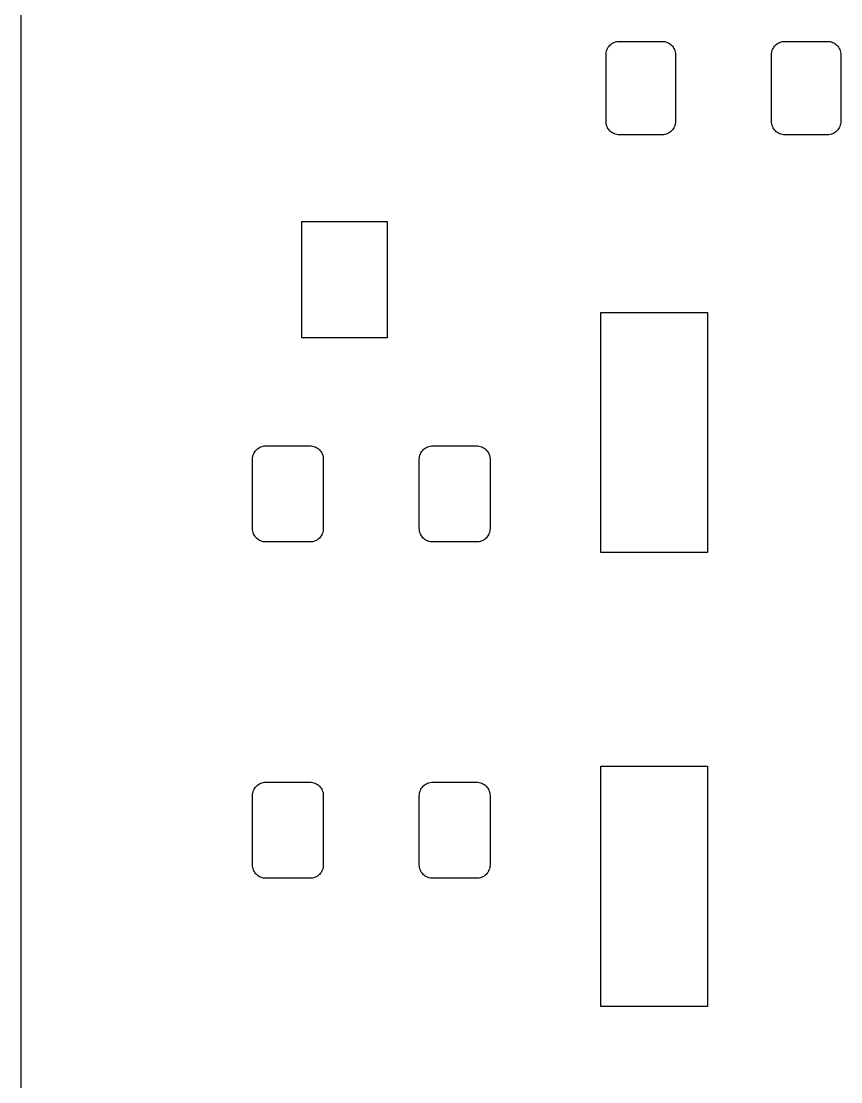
# Model space of a CAD drawing. Extents: x 0 to 61, y 0 to 68.6.
# Drawn here: x 0.02 to 15.39, y 30.87 to 50.74 of the extents above; entities that cross this region are included whole.
import ezdxf

# ---------------------------------------------------------------- set-up
doc = ezdxf.new("R2010")
doc.units = 0
doc.layers.add('Layer_1', color=7, linetype='CONTINUOUS')

msp = doc.modelspace()

# ---------------------------------------------------------------- linework, layer by layer
at = {"layer": 'Layer_1', "color": 7}
msp.add_line((0.02496, 3.125776), (0.02496, 65.505666), dxfattribs=at)
at = {"layer": 'Layer_1', "color": 1}
for p, q in [((11.029236, 50.248742), (11.043841, 50.268453)), ((11.043841, 50.268453), (11.060326, 50.286639)), ((11.060326, 50.286639), (11.078512, 50.303099)), ((11.078512, 50.303099), (11.098222, 50.317729)), ((11.098222, 50.317729), (11.119254, 50.330327)), ((11.119254, 50.330327), (11.141428, 50.340818)), ((11.141428, 50.340818), (11.164542, 50.349098)), ((11.164542, 50.349098), (11.188342, 50.355042)), ((11.188342, 50.355042), (11.212599, 50.358648)), ((11.212599, 50.358648), (11.23711, 50.359868)), ((11.23711, 50.359868), (12.037109, 50.359868)), ((12.037109, 50.359868), (12.06162, 50.358648)), ((12.06162, 50.358648), (12.085877, 50.355042)), ((12.085877, 50.355042), (12.109676, 50.349098)), ((12.109676, 50.349098), (12.13279, 50.340818)), ((12.13279, 50.340818), (12.154965, 50.330327)), ((12.154965, 50.330327), (12.175996, 50.317729)), ((12.175996, 50.317729), (12.195706, 50.303099)), ((12.195706, 50.303099), (12.213893, 50.286639)), ((12.213893, 50.286639), (12.230352, 50.268453)), ((12.230352, 50.268453), (12.244982, 50.248742)), ((14.129231, 50.248742), (14.143862, 50.268453)), ((14.143862, 50.268453), (14.160321, 50.286639)), ((14.160321, 50.286639), (14.178507, 50.303099)), ((14.178507, 50.303099), (14.198218, 50.317729)), ((14.198218, 50.317729), (14.219249, 50.330327)), ((14.219249, 50.330327), (14.241449, 50.340818)), ((14.241449, 50.340818), (14.264537, 50.349098)), ((14.264537, 50.349098), (14.288337, 50.355042)), ((14.288337, 50.355042), (14.312594, 50.358648)), ((14.312594, 50.358648), (14.337105, 50.359868)), ((14.337105, 50.359868), (15.137104, 50.359868)), ((15.137104, 50.359868), (15.161615, 50.358648)), ((15.161615, 50.358648), (15.185872, 50.355042)), ((15.185872, 50.355042), (15.209672, 50.349098)), ((15.209672, 50.349098), (15.232786, 50.340818)), ((15.232786, 50.340818), (15.25496, 50.330327)), ((15.25496, 50.330327), (15.275991, 50.317729)), ((15.275991, 50.317729), (15.295702, 50.303099)), ((15.295702, 50.303099), (15.313888, 50.286639)), ((15.313888, 50.286639), (15.330373, 50.268453)), ((15.330373, 50.268453), (15.344978, 50.248742)), ((10.987097, 50.109855), (10.988317, 50.134366)), ((10.987097, 48.859844), (10.987097, 50.109855)), ((10.988317, 50.134366), (10.991898, 50.158623)), ((10.991898, 50.158623), (10.997867, 50.182423)), ((10.997867, 50.182423), (11.006147, 50.205537)), ((11.006147, 50.205537), (11.016638, 50.227711)), ((11.016638, 50.227711), (11.029236, 50.248742)), ((12.244982, 50.248742), (12.257581, 50.227711)), ((12.257581, 50.227711), (12.268071, 50.205537)), ((12.268071, 50.205537), (12.276351, 50.182423)), ((12.276351, 50.182423), (12.282295, 50.158623)), ((12.282295, 50.158623), (12.285902, 50.134366)), ((12.285902, 50.134366), (12.287095, 50.109855)), ((12.287095, 50.109855), (12.287095, 48.859844)), ((14.087118, 50.109855), (14.088312, 50.134366)), ((14.087118, 48.859844), (14.087118, 50.109855)), ((14.088312, 50.134366), (14.091919, 50.158623)), ((14.091919, 50.158623), (14.097862, 50.182423)), ((14.097862, 50.182423), (14.106143, 50.205537)), ((14.106143, 50.205537), (14.116633, 50.227711)), ((14.116633, 50.227711), (14.129231, 50.248742)), ((15.344978, 50.248742), (15.357576, 50.227711)), ((15.357576, 50.227711), (15.368066, 50.205537)), ((15.368066, 50.205537), (15.376347, 50.182423)), ((15.376347, 50.182423), (15.382316, 50.158623)), ((15.382316, 50.158623), (15.385897, 50.134366)), ((15.385897, 50.134366), (15.387116, 50.109855)), ((15.387116, 50.109855), (15.387116, 48.859844)), ((10.988317, 48.835359), (10.987097, 48.859844)), ((10.991898, 48.811076), (10.988317, 48.835359)), ((10.997867, 48.787277), (10.991898, 48.811076)), ((11.006147, 48.764188), (10.997867, 48.787277)), ((11.016638, 48.742014), (11.006147, 48.764188)), ((11.029236, 48.720957), (11.016638, 48.742014)), ((11.043841, 48.701247), (11.029236, 48.720957)), ((11.060326, 48.683086), (11.043841, 48.701247)), ((11.078512, 48.666601), (11.060326, 48.683086)), ((11.098222, 48.651996), (11.078512, 48.666601)), ((12.195706, 48.666601), (12.175996, 48.651996)), ((12.213893, 48.683086), (12.195706, 48.666601)), ((12.230352, 48.701247), (12.213893, 48.683086)), ((12.244982, 48.720957), (12.230352, 48.701247)), ((12.257581, 48.742014), (12.244982, 48.720957)), ((12.268071, 48.764188), (12.257581, 48.742014)), ((12.276351, 48.787277), (12.268071, 48.764188)), ((12.282295, 48.811076), (12.276351, 48.787277)), ((12.285902, 48.835359), (12.282295, 48.811076)), ((12.287095, 48.859844), (12.285902, 48.835359)), ((14.088312, 48.835359), (14.087118, 48.859844)), ((14.091919, 48.811076), (14.088312, 48.835359)), ((14.097862, 48.787277), (14.091919, 48.811076)), ((14.106143, 48.764188), (14.097862, 48.787277)), ((14.116633, 48.742014), (14.106143, 48.764188)), ((14.129231, 48.720957), (14.116633, 48.742014)), ((14.143862, 48.701247), (14.129231, 48.720957)), ((14.160321, 48.683086), (14.143862, 48.701247)), ((14.178507, 48.666601), (14.160321, 48.683086)), ((14.198218, 48.651996), (14.178507, 48.666601)), ((15.295702, 48.666601), (15.275991, 48.651996)), ((15.313888, 48.683086), (15.295702, 48.666601)), ((15.330373, 48.701247), (15.313888, 48.683086)), ((15.344978, 48.720957), (15.330373, 48.701247)), ((15.357576, 48.742014), (15.344978, 48.720957)), ((15.368066, 48.764188), (15.357576, 48.742014)), ((15.376347, 48.787277), (15.368066, 48.764188)), ((15.382316, 48.811076), (15.376347, 48.787277)), ((15.385897, 48.835359), (15.382316, 48.811076)), ((15.387116, 48.859844), (15.385897, 48.835359)), ((11.119254, 48.639372), (11.098222, 48.651996)), ((11.141428, 48.628882), (11.119254, 48.639372)), ((11.164542, 48.620627), (11.141428, 48.628882)), ((11.188342, 48.614658), (11.164542, 48.620627)), ((11.212599, 48.611051), (11.188342, 48.614658)), ((11.23711, 48.609857), (11.212599, 48.611051)), ((12.037109, 48.609857), (11.23711, 48.609857)), ((12.06162, 48.611051), (12.037109, 48.609857)), ((12.085877, 48.614658), (12.06162, 48.611051)), ((12.109676, 48.620627), (12.085877, 48.614658)), ((12.13279, 48.628882), (12.109676, 48.620627)), ((12.154965, 48.639372), (12.13279, 48.628882)), ((12.175996, 48.651996), (12.154965, 48.639372)), ((14.219249, 48.639372), (14.198218, 48.651996)), ((14.241449, 48.628882), (14.219249, 48.639372)), ((14.264537, 48.620627), (14.241449, 48.628882)), ((14.288337, 48.614658), (14.264537, 48.620627)), ((14.312594, 48.611051), (14.288337, 48.614658)), ((14.337105, 48.609857), (14.312594, 48.611051)), ((15.137104, 48.609857), (14.337105, 48.609857)), ((15.161615, 48.611051), (15.137104, 48.609857)), ((15.185872, 48.614658), (15.161615, 48.611051)), ((15.209672, 48.620627), (15.185872, 48.614658)), ((15.232786, 48.628882), (15.209672, 48.620627)), ((15.25496, 48.639372), (15.232786, 48.628882)), ((15.275991, 48.651996), (15.25496, 48.639372)), ((5.287106, 44.804859), (5.287106, 46.984866)), ((5.287106, 46.984866), (6.887104, 46.984866)), ((6.887104, 46.984866), (6.887104, 44.804859)), ((10.887098, 45.284843), (12.88712, 45.284843)), ((10.887098, 40.78485), (10.887098, 45.284843)), ((12.88712, 45.284843), (12.88712, 40.78485)), ((6.887104, 44.804859), (5.287106, 44.804859)), ((4.418857, 42.693407), (4.435317, 42.711695)), ((4.435317, 42.711695), (4.453503, 42.728205)), ((4.453503, 42.728205), (4.473213, 42.742683)), ((4.473213, 42.742683), (4.494245, 42.755383)), ((4.494245, 42.755383), (4.516419, 42.765797)), ((4.516419, 42.765797), (4.539533, 42.774179)), ((4.539533, 42.774179), (4.563333, 42.780021)), ((4.563333, 42.780021), (4.58759, 42.783577)), ((4.58759, 42.783577), (4.612101, 42.784847)), ((4.612101, 42.784847), (5.437093, 42.784847)), ((5.437093, 42.784847), (5.461604, 42.783577)), ((5.461604, 42.783577), (5.485887, 42.780021)), ((5.485887, 42.780021), (5.509686, 42.774179)), ((5.509686, 42.774179), (5.532775, 42.765797)), ((5.532775, 42.765797), (5.554949, 42.755383)), ((5.554949, 42.755383), (5.576006, 42.742683)), ((5.576006, 42.742683), (5.595691, 42.728205)), ((5.595691, 42.728205), (5.613877, 42.711695)), ((5.613877, 42.711695), (5.630362, 42.693407)), ((7.543846, 42.693407), (7.560331, 42.711695)), ((7.560331, 42.711695), (7.578517, 42.728205)), ((7.578517, 42.728205), (7.598202, 42.742683)), ((7.598202, 42.742683), (7.619259, 42.755383)), ((7.619259, 42.755383), (7.641433, 42.765797)), ((7.641433, 42.765797), (7.664522, 42.774179)), ((7.664522, 42.774179), (7.688322, 42.780021)), ((7.688322, 42.780021), (7.712604, 42.783577)), ((7.712604, 42.783577), (7.737115, 42.784847)), ((7.737115, 42.784847), (8.562107, 42.784847)), ((8.562107, 42.784847), (8.586618, 42.783577)), ((8.586618, 42.783577), (8.610875, 42.780021)), ((8.610875, 42.780021), (8.634675, 42.774179)), ((8.634675, 42.774179), (8.657789, 42.765797)), ((8.657789, 42.765797), (8.679964, 42.755383)), ((8.679964, 42.755383), (8.700995, 42.742683)), ((8.700995, 42.742683), (8.720705, 42.728205)), ((8.720705, 42.728205), (8.738892, 42.711695)), ((8.738892, 42.711695), (8.755351, 42.693407)), ((4.362114, 42.534911), (4.363308, 42.559295)), ((4.362114, 41.234938), (4.362114, 42.534911)), ((4.363308, 42.559295), (4.366914, 42.583679)), ((4.366914, 42.583679), (4.372858, 42.607301)), ((4.372858, 42.607301), (4.381138, 42.630415)), ((4.381138, 42.630415), (4.391629, 42.652767)), ((4.391629, 42.652767), (4.404227, 42.673849)), ((4.404227, 42.673849), (4.418857, 42.693407)), ((5.630362, 42.693407), (5.644967, 42.673849)), ((5.644967, 42.673849), (5.657591, 42.652767)), ((5.657591, 42.652767), (5.668081, 42.630415)), ((5.668081, 42.630415), (5.676336, 42.607301)), ((5.676336, 42.607301), (5.682305, 42.583679)), ((5.682305, 42.583679), (5.685912, 42.559295)), ((5.685912, 42.559295), (5.687105, 42.534911)), ((5.687105, 42.534911), (5.687105, 41.234938)), ((7.487103, 42.534911), (7.488297, 42.559295)), ((7.487103, 41.234938), (7.487103, 42.534911)), ((7.488297, 42.559295), (7.491903, 42.583679)), ((7.491903, 42.583679), (7.497872, 42.607301)), ((7.497872, 42.607301), (7.506127, 42.630415)), ((7.506127, 42.630415), (7.516618, 42.652767)), ((7.516618, 42.652767), (7.529241, 42.673849)), ((7.529241, 42.673849), (7.543846, 42.693407)), ((8.755351, 42.693407), (8.769981, 42.673849)), ((8.769981, 42.673849), (8.78258, 42.652767)), ((8.78258, 42.652767), (8.79307, 42.630415)), ((8.79307, 42.630415), (8.80135, 42.607301)), ((8.80135, 42.607301), (8.807294, 42.583679)), ((8.807294, 42.583679), (8.810901, 42.559295)), ((8.810901, 42.559295), (8.812094, 42.534911)), ((8.812094, 42.534911), (8.812094, 41.234938)), ((4.363308, 41.2103), (4.362114, 41.234938)), ((4.366914, 41.18617), (4.363308, 41.2103)), ((4.372858, 41.162294), (4.366914, 41.18617)), ((4.381138, 41.13918), (4.372858, 41.162294)), ((4.391629, 41.117082), (4.381138, 41.13918)), ((4.404227, 41.096), (4.391629, 41.117082)), ((5.657591, 41.117082), (5.644967, 41.096)), ((5.668081, 41.13918), (5.657591, 41.117082)), ((5.676336, 41.162294), (5.668081, 41.13918)), ((5.682305, 41.18617), (5.676336, 41.162294)), ((5.685912, 41.2103), (5.682305, 41.18617)), ((5.687105, 41.234938), (5.685912, 41.2103)), ((7.488297, 41.2103), (7.487103, 41.234938)), ((7.491903, 41.18617), (7.488297, 41.2103)), ((7.497872, 41.162294), (7.491903, 41.18617)), ((7.506127, 41.13918), (7.497872, 41.162294)), ((7.516618, 41.117082), (7.506127, 41.13918)), ((7.529241, 41.096), (7.516618, 41.117082)), ((8.78258, 41.117082), (8.769981, 41.096)), ((8.79307, 41.13918), (8.78258, 41.117082)), ((8.80135, 41.162294), (8.79307, 41.13918)), ((8.807294, 41.18617), (8.80135, 41.162294)), ((8.810901, 41.2103), (8.807294, 41.18617)), ((8.812094, 41.234938), (8.810901, 41.2103)), ((4.418857, 41.076188), (4.404227, 41.096)), ((4.435317, 41.058154), (4.418857, 41.076188)), ((4.453503, 41.041644), (4.435317, 41.058154)), ((4.473213, 41.026912), (4.453503, 41.041644)), ((4.494245, 41.014466), (4.473213, 41.026912)), ((4.516419, 41.003798), (4.494245, 41.014466)), ((4.539533, 40.99567), (4.516419, 41.003798)), ((4.563333, 40.989574), (4.539533, 40.99567)), ((4.58759, 40.986018), (4.563333, 40.989574)), ((4.612101, 40.984748), (4.58759, 40.986018)), ((5.437093, 40.984748), (4.612101, 40.984748)), ((5.461604, 40.986018), (5.437093, 40.984748)), ((5.485887, 40.989574), (5.461604, 40.986018)), ((5.509686, 40.99567), (5.485887, 40.989574)), ((5.532775, 41.003798), (5.509686, 40.99567)), ((5.554949, 41.014466), (5.532775, 41.003798)), ((5.576006, 41.026912), (5.554949, 41.014466)), ((5.595691, 41.041644), (5.576006, 41.026912)), ((5.613877, 41.058154), (5.595691, 41.041644)), ((5.630362, 41.076188), (5.613877, 41.058154)), ((5.644967, 41.096), (5.630362, 41.076188)), ((7.543846, 41.076188), (7.529241, 41.096)), ((7.560331, 41.058154), (7.543846, 41.076188)), ((7.578517, 41.041644), (7.560331, 41.058154)), ((7.598202, 41.026912), (7.578517, 41.041644)), ((7.619259, 41.014466), (7.598202, 41.026912)), ((7.641433, 41.003798), (7.619259, 41.014466)), ((7.664522, 40.99567), (7.641433, 41.003798)), ((7.688322, 40.989574), (7.664522, 40.99567)), ((7.712604, 40.986018), (7.688322, 40.989574)), ((7.737115, 40.984748), (7.712604, 40.986018)), ((8.562107, 40.984748), (7.737115, 40.984748)), ((8.586618, 40.986018), (8.562107, 40.984748)), ((8.610875, 40.989574), (8.586618, 40.986018)), ((8.634675, 40.99567), (8.610875, 40.989574)), ((8.657789, 41.003798), (8.634675, 40.99567)), ((8.679964, 41.014466), (8.657789, 41.003798)), ((8.700995, 41.026912), (8.679964, 41.014466)), ((8.720705, 41.041644), (8.700995, 41.026912)), ((8.738892, 41.058154), (8.720705, 41.041644)), ((8.755351, 41.076188), (8.738892, 41.058154)), ((8.769981, 41.096), (8.755351, 41.076188)), ((12.88712, 40.78485), (10.887098, 40.78485)), ((10.887098, 36.784856), (12.88712, 36.784856)), ((10.887098, 32.284736), (10.887098, 36.784856)), ((12.88712, 36.784856), (12.88712, 32.284736)), ((4.381138, 36.33045), (4.391629, 36.352802)), ((4.391629, 36.352802), (4.404227, 36.37363)), ((4.404227, 36.37363), (4.418857, 36.393442)), ((4.418857, 36.393442), (4.435317, 36.41173)), ((4.435317, 36.41173), (4.453503, 36.427986)), ((4.453503, 36.427986), (4.473213, 36.442718)), ((4.473213, 36.442718), (4.494245, 36.455418)), ((4.494245, 36.455418), (4.516419, 36.465832)), ((4.516419, 36.465832), (4.539533, 36.47396)), ((4.539533, 36.47396), (4.563333, 36.480056)), ((4.563333, 36.480056), (4.58759, 36.483612)), ((4.58759, 36.483612), (4.612101, 36.484882)), ((4.612101, 36.484882), (5.437093, 36.484882)), ((5.437093, 36.484882), (5.461604, 36.483612)), ((5.461604, 36.483612), (5.485887, 36.480056)), ((5.485887, 36.480056), (5.509686, 36.47396)), ((5.509686, 36.47396), (5.532775, 36.465832)), ((5.532775, 36.465832), (5.554949, 36.455418)), ((5.554949, 36.455418), (5.576006, 36.442718)), ((5.576006, 36.442718), (5.595691, 36.427986)), ((5.595691, 36.427986), (5.613877, 36.41173)), ((5.613877, 36.41173), (5.630362, 36.393442)), ((5.630362, 36.393442), (5.644967, 36.37363)), ((5.644967, 36.37363), (5.657591, 36.352802)), ((5.657591, 36.352802), (5.668081, 36.33045)), ((7.506127, 36.33045), (7.516618, 36.352802)), ((7.516618, 36.352802), (7.529241, 36.37363)), ((7.529241, 36.37363), (7.543846, 36.393442)), ((7.543846, 36.393442), (7.560331, 36.41173)), ((7.560331, 36.41173), (7.578517, 36.427986)), ((7.578517, 36.427986), (7.598202, 36.442718)), ((7.598202, 36.442718), (7.619259, 36.455418)), ((7.619259, 36.455418), (7.641433, 36.465832)), ((7.641433, 36.465832), (7.664522, 36.47396)), ((7.664522, 36.47396), (7.688322, 36.480056)), ((7.688322, 36.480056), (7.712604, 36.483612)), ((7.712604, 36.483612), (7.737115, 36.484882)), ((7.737115, 36.484882), (8.562107, 36.484882)), ((8.562107, 36.484882), (8.586618, 36.483612)), ((8.586618, 36.483612), (8.610875, 36.480056)), ((8.610875, 36.480056), (8.634675, 36.47396)), ((8.634675, 36.47396), (8.657789, 36.465832)), ((8.657789, 36.465832), (8.679964, 36.455418)), ((8.679964, 36.455418), (8.700995, 36.442718)), ((8.700995, 36.442718), (8.720705, 36.427986)), ((8.720705, 36.427986), (8.738892, 36.41173)), ((8.738892, 36.41173), (8.755351, 36.393442)), ((8.755351, 36.393442), (8.769981, 36.37363)), ((8.769981, 36.37363), (8.78258, 36.352802)), ((8.78258, 36.352802), (8.79307, 36.33045)), ((4.362114, 36.234946), (4.363308, 36.25933)), ((4.362114, 34.934973), (4.362114, 36.234946)), ((4.363308, 36.25933), (4.366914, 36.283714)), ((4.366914, 36.283714), (4.372858, 36.307336)), ((4.372858, 36.307336), (4.381138, 36.33045)), ((5.668081, 36.33045), (5.676336, 36.307336)), ((5.676336, 36.307336), (5.682305, 36.283714)), ((5.682305, 36.283714), (5.685912, 36.25933)), ((5.685912, 36.25933), (5.687105, 36.234946)), ((5.687105, 36.234946), (5.687105, 34.934973)), ((7.487103, 36.234946), (7.488297, 36.25933)), ((7.487103, 34.934973), (7.487103, 36.234946)), ((7.488297, 36.25933), (7.491903, 36.283714)), ((7.491903, 36.283714), (7.497872, 36.307336)), ((7.497872, 36.307336), (7.506127, 36.33045)), ((8.79307, 36.33045), (8.80135, 36.307336)), ((8.80135, 36.307336), (8.807294, 36.283714)), ((8.807294, 36.283714), (8.810901, 36.25933)), ((8.810901, 36.25933), (8.812094, 36.234946)), ((8.812094, 36.234946), (8.812094, 34.934973)), ((4.363308, 34.910335), (4.362114, 34.934973)), ((4.366914, 34.885951), (4.363308, 34.910335)), ((4.372858, 34.862329), (4.366914, 34.885951)), ((4.381138, 34.839215), (4.372858, 34.862329)), ((4.391629, 34.817117), (4.381138, 34.839215)), ((4.404227, 34.796035), (4.391629, 34.817117)), ((4.418857, 34.776223), (4.404227, 34.796035)), ((4.435317, 34.758189), (4.418857, 34.776223)), ((5.630362, 34.776223), (5.613877, 34.758189)), ((5.644967, 34.796035), (5.630362, 34.776223)), ((5.657591, 34.817117), (5.644967, 34.796035)), ((5.668081, 34.839215), (5.657591, 34.817117)), ((5.676336, 34.862329), (5.668081, 34.839215)), ((5.682305, 34.885951), (5.676336, 34.862329)), ((5.685912, 34.910335), (5.682305, 34.885951)), ((5.687105, 34.934973), (5.685912, 34.910335)), ((7.488297, 34.910335), (7.487103, 34.934973)), ((7.491903, 34.885951), (7.488297, 34.910335)), ((7.497872, 34.862329), (7.491903, 34.885951)), ((7.506127, 34.839215), (7.497872, 34.862329)), ((7.516618, 34.817117), (7.506127, 34.839215)), ((7.529241, 34.796035), (7.516618, 34.817117)), ((7.543846, 34.776223), (7.529241, 34.796035)), ((7.560331, 34.758189), (7.543846, 34.776223)), ((8.755351, 34.776223), (8.738892, 34.758189)), ((8.769981, 34.796035), (8.755351, 34.776223)), ((8.78258, 34.817117), (8.769981, 34.796035)), ((8.79307, 34.839215), (8.78258, 34.817117)), ((8.80135, 34.862329), (8.79307, 34.839215)), ((8.807294, 34.885951), (8.80135, 34.862329)), ((8.810901, 34.910335), (8.807294, 34.885951)), ((8.812094, 34.934973), (8.810901, 34.910335)), ((4.453503, 34.741679), (4.435317, 34.758189)), ((4.473213, 34.726947), (4.453503, 34.741679)), ((4.494245, 34.714247), (4.473213, 34.726947)), ((4.516419, 34.703833), (4.494245, 34.714247)), ((4.539533, 34.695705), (4.516419, 34.703833)), ((4.563333, 34.689609), (4.539533, 34.695705)), ((4.58759, 34.686053), (4.563333, 34.689609)), ((4.612101, 34.684783), (4.58759, 34.686053)), ((5.437093, 34.684783), (4.612101, 34.684783)), ((5.461604, 34.686053), (5.437093, 34.684783)), ((5.485887, 34.689609), (5.461604, 34.686053)), ((5.509686, 34.695705), (5.485887, 34.689609)), ((5.532775, 34.703833), (5.509686, 34.695705)), ((5.554949, 34.714247), (5.532775, 34.703833)), ((5.576006, 34.726947), (5.554949, 34.714247)), ((5.595691, 34.741679), (5.576006, 34.726947)), ((5.613877, 34.758189), (5.595691, 34.741679)), ((7.578517, 34.741679), (7.560331, 34.758189)), ((7.598202, 34.726947), (7.578517, 34.741679)), ((7.619259, 34.714247), (7.598202, 34.726947)), ((7.641433, 34.703833), (7.619259, 34.714247)), ((7.664522, 34.695705), (7.641433, 34.703833)), ((7.688322, 34.689609), (7.664522, 34.695705)), ((7.712604, 34.686053), (7.688322, 34.689609)), ((7.737115, 34.684783), (7.712604, 34.686053)), ((8.562107, 34.684783), (7.737115, 34.684783)), ((8.586618, 34.686053), (8.562107, 34.684783)), ((8.610875, 34.689609), (8.586618, 34.686053)), ((8.634675, 34.695705), (8.610875, 34.689609)), ((8.657789, 34.703833), (8.634675, 34.695705)), ((8.679964, 34.714247), (8.657789, 34.703833)), ((8.700995, 34.726947), (8.679964, 34.714247)), ((8.720705, 34.741679), (8.700995, 34.726947)), ((8.738892, 34.758189), (8.720705, 34.741679)), ((12.88712, 32.284736), (10.887098, 32.284736))]:
    msp.add_line(p, q, dxfattribs=at)

doc.saveas('drawing.dxf')
